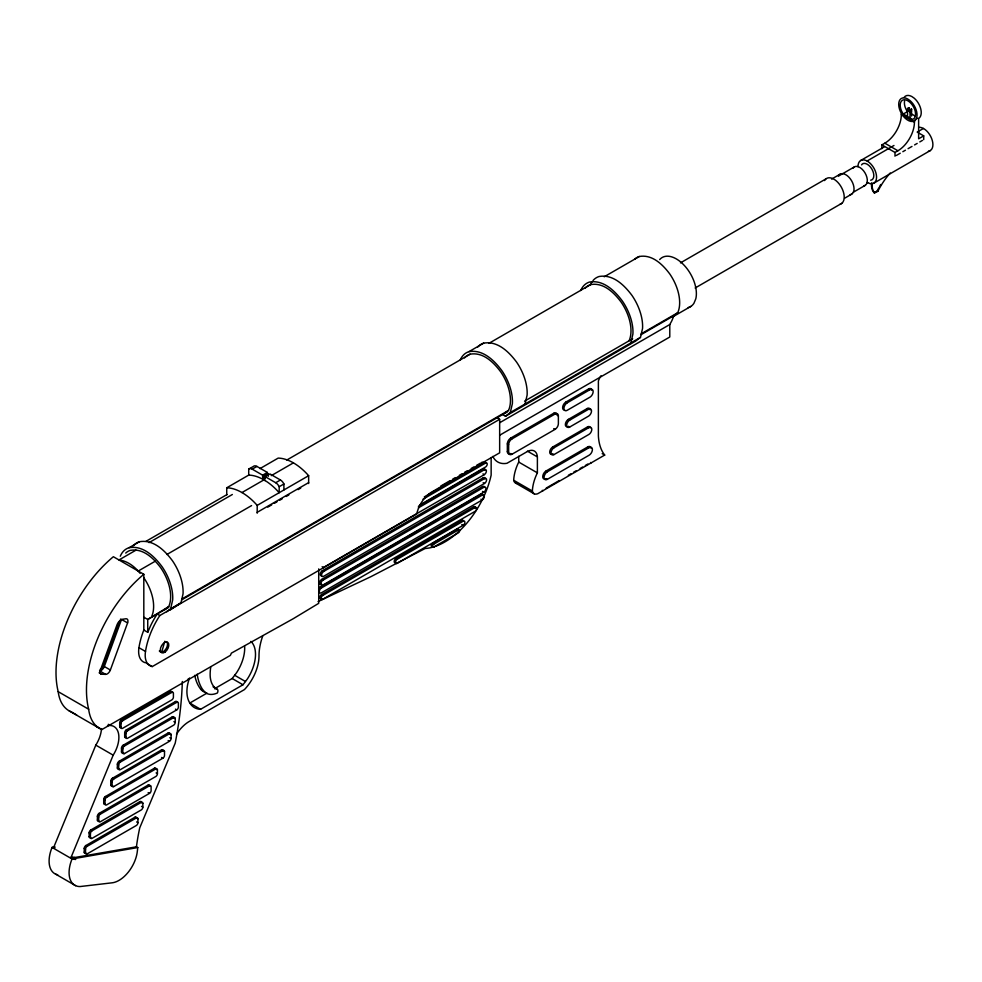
<?xml version="1.0" encoding="UTF-8"?>
<svg xmlns="http://www.w3.org/2000/svg" width="982" height="982" viewBox="0 0 982 982"><rect width="100%" height="100%" fill="white"/><g stroke="black" fill="none" stroke-linecap="round" stroke-linejoin="round"><path stroke-width="1.47" d="M182.345 681.496L182.161 686.344A333.18 192.362 -60 0 1 175.213 743.153L139.739 827.851A169.358 97.783 -60 0 0 136.449 846.803L137.762 847.552L137.333 851.259A26.109 15.074 -60 0 1 112.181 882.806L80.058 886.55A27.619 15.945 -60 0 1 72.042 858.968L71.895 858.869A2.001 1.583 -81.9 0 1 71.244 856.942L113.176 755.158A23.58 13.613 -60 0 0 118.564 733.763A23.58 13.613 -60 0 0 107.504 725.661M166.707 611.811L170.61 608.815L172.685 599.879A38.372 22.156 60 0 0 162.165 566.823C154.505 556.499 143.09 545.182 129.072 547.711A38.372 22.156 60 0 0 120.295 556.205M169.616 610.325L180.958 602.838L183.033 593.901A38.372 22.156 60 0 0 172.513 560.845C164.853 550.521 153.438 539.204 139.419 541.733L129.072 547.711M503.054 414.846L505.472 416.245L510.309 412.526L512.383 403.639A38.224 22.07 60 0 0 501.9 370.693C494.265 360.419 482.899 349.15 468.93 351.666A38.224 22.07 60 0 0 460.19 360.124M525.051 404.019L527.113 395.132A38.224 22.07 60 0 0 516.642 362.186C509.007 351.912 497.628 340.631 483.66 343.148L468.93 351.666M630.837 342.939L632.911 334.052A38.224 22.07 60 0 0 622.428 301.106C614.793 290.832 603.427 279.551 589.458 282.067A38.224 22.07 60 0 0 580.73 290.537M505.472 416.245L635.636 341.098L640.473 337.378L642.547 328.491A38.224 22.07 60 0 0 632.064 295.545C624.429 285.271 613.063 273.99 599.094 276.507A38.224 22.07 60 0 0 593.067 280.484M161.686 652.183L164.816 641.234M119.976 620.82L103.257 666.471A3.253 1.878 -60 0 1 100.152 669.356M105.651 674.376L99.587 670.878A4.922 2.848 -60 0 0 104.301 666.508L121.535 619.433L127.586 622.932L110.365 670.006A4.922 2.848 -60 0 1 105.651 674.376L101.539 674.204L99.121 672.805M76.682 714.982L71.441 711.962A54.329 31.363 -60 0 1 58.196 691.659A103.589 59.804 -60 0 1 113.36 556.72L143.814 574.298L143.814 630.039L142.881 632.531A58.687 33.879 -60 0 0 138.941 647.678A22.795 13.159 -60 0 0 145.704 662.801M143.814 630.039L147.742 632.31L150.627 625.669A58.687 33.879 -60 0 1 155.426 616.831L157.218 613.995L159.833 615.505L499.654 419.314L499.654 452.825L432.117 491.822A22.058 12.741 -60 0 0 416.773 513.868L152.259 666.582L147.018 663.562M101.49 728.607A23.58 13.613 -60 0 1 95.806 745.129L53.887 846.926A2.001 1.583 -81.9 0 1 52.206 847.503L52.058 847.429A27.619 15.945 -60 0 0 57.717 874.802M499.752 422.69L669.785 324.526L671.7 321.028A74.742 43.147 60 0 0 673.713 315.799L677.715 312.73A35.413 20.45 60 0 0 669.896 274.125C662.813 264.6 652.293 254.166 639.343 256.498L604.212 276.777M244.641 646.365A31.559 18.228 -60 0 1 236.625 672.658L232.182 678.525L214.96 688.492M250.938 641.406A31.559 18.228 -60 0 1 247.427 678.893L242.996 684.773L200.586 709.299L189.784 703.063L207.006 693.096M125.721 553.062A35.413 20.45 60 0 1 130.348 550.362C143.286 548.03 153.818 558.476 160.888 568.001A35.413 20.45 60 0 1 168.708 606.606L147.742 619.458L147.742 632.31M164.78 609.626L168.708 606.606M504.576 413.447L508.504 410.427A35.413 20.45 60 0 0 500.685 371.822C493.615 362.297 483.083 351.851 470.145 354.183L286.818 460.03M226.732 494.732L226.732 487.796L248.716 475.104L248.716 469.138L253.442 466.401A6.187 3.572 60 0 1 256.928 466.425L267.362 472.452L267.472 474.785M248.716 469.138A6.187 3.572 60 0 1 252.202 469.151L256.928 466.425M259.96 468.623L278.176 458.103A49.444 28.552 60 0 1 308.643 475.693L308.643 483.537M146.011 541.315L227.038 494.535M488.852 343.381L590.673 284.596C603.611 282.264 614.143 292.71 621.213 302.223A35.413 20.45 60 0 1 629.045 340.84M252.202 469.151L262.636 475.178L267.362 472.452M264.281 475.374L264.931 478.246L264.281 475.374L267.693 473.398L268.356 476.27M136.007 550.129L118.982 559.961C127.451 560.857 134.89 566.749 140.07 573.304M149.006 542.629L232.353 494.498M283.908 489.969L283.908 483.991A6.187 3.572 60 0 0 280.422 479.989L269.989 473.962L265.263 476.687L265.115 478.946L262.832 477.669L268.356 473.778M241.965 492.559L263.949 479.867L266.576 481.499A49.444 28.552 60 0 1 279.183 492.694L279.183 486.716A6.187 3.572 60 0 0 275.697 482.727L265.263 476.687M271.278 475.644L293.409 462.866M907.54 115.434L907.54 108.572L909.05 107.701L909.222 110.082A1.804 1.043 60 0 1 911.431 111.359L911.431 109.076L911.603 116.036M907.54 108.572L909.222 107.799M907.712 108.671L907.712 110.954L909.222 110.082M910.093 116.907L909.921 109.947L911.431 109.076M903.28 114.022L912.487 119.35L913.469 118.994A10.876 6.273 60 0 0 909.651 102.054L907.65 100.667A10.876 6.273 60 0 0 900.69 102.361A10.876 6.273 60 0 0 902.605 113.077L903.28 114.022L907.466 111.604L906.791 110.659A10.876 6.273 60 0 1 904.594 100.876M911.603 109.174L909.921 109.947M911.431 111.359L909.921 112.23A1.804 1.043 60 0 0 907.712 110.954M275.697 482.727L280.422 479.989M279.183 486.716L283.908 483.991M138.192 571.058L155.23 561.225M166.903 554.486L251.576 505.595M226.732 487.796A49.444 28.552 60 0 1 257.198 505.386L308.643 475.693M881.897 148.663L881.897 144.882L884.819 143.2A23.347 13.478 -60 0 0 901.329 114.599A2.971 1.706 -60 0 1 901.942 112.537M680.477 262.869L825.899 178.92M860.6 160.545L884.181 146.932M831.582 179.105L839.978 174.256M838.444 176.122L854.291 166.965M257.198 512.322L308.643 482.628M867.094 160.999L893.964 145.483M923.436 128.47L917.163 132.079L923.718 135.872L923.718 139.653M267.755 507.142L271.707 504.858M274.346 503.336L276.985 501.814M279.625 500.292L282.264 498.758M286.216 496.475L288.855 494.953M298.086 489.625L300.725 488.103M881.897 144.882L895.007 152.443L897.916 150.762A23.347 13.478 -60 0 0 914.426 122.161A2.971 1.706 -60 0 1 915.482 119.46M923.718 135.872L918.624 138.806L918.624 119.743A2.971 1.706 -60 0 0 918.01 118.392M896.308 155.475L900.224 153.217M902.839 151.707L905.441 150.197M908.055 148.687L911.971 146.428M914.586 144.919L917.188 143.421M919.803 141.911L922.417 140.401M853.333 192.226L865.228 185.352M844.569 198.254L851.762 194.092M873.992 183.082L930.322 150.553M695.146 287.996L841.881 203.286M871.562 182.898A19.652 11.342 -60 0 0 874.176 192.754L877.147 191.036A50.696 29.276 -60 0 1 878.902 187.734M874.176 192.754L877.81 191.416A50.696 29.276 -60 0 1 890.22 173.004M181.719 599.094L508.504 410.427M524.56 401.147L632.654 338.753M641.271 333.77L677.715 312.73M168.659 607.392L147.742 619.458L143.814 617.199M181.756 599.83L507.228 411.924M641.234 334.555L673.787 315.762M672.793 316.83L690.812 306.433M510.309 412.526L640.473 337.378M170.61 608.815L180.958 602.838M499.728 435.198L669.785 337.01L669.785 324.526M564.625 409.997A4.591 2.651 -60 0 1 562.686 406.929A4.591 2.651 -60 0 1 565.865 402.08L588.599 388.958A4.591 2.651 -60 0 1 591.409 389.203M567.179 402.829L589.912 389.707A4.591 2.651 -60 0 1 593.153 391.585A4.591 2.651 -60 0 1 589.912 397.194L567.179 410.316A4.591 2.651 -60 0 1 563.938 408.451A4.591 2.651 -60 0 1 567.179 402.829L565.865 402.08M509.805 453.856A4.701 2.713 -60 0 1 507.338 451.573L507.338 443.901A4.701 2.713 -60 0 1 510.665 438.132L553.738 413.275A4.701 2.713 -60 0 1 556.806 413.864M511.978 454.249A4.701 2.713 -60 0 1 508.651 452.334L508.651 444.65A4.701 2.713 -60 0 1 511.978 438.893L555.051 414.023A4.701 2.713 -60 0 1 558.377 415.951L558.377 423.623A4.701 2.713 -60 0 1 555.051 429.38L511.978 454.249L510.665 453.488M440.771 486.041L450.038 480.689M452.69 479.155L455.341 477.633M459.318 475.337L461.957 473.803M464.609 472.281L467.26 470.746M471.225 468.451L473.876 466.929M476.528 465.394L480.505 463.099M424.298 496.941L484.2 462.35A2.406 1.387 -60 0 1 485.894 463.087M423.009 499.2L485.513 463.111A2.406 1.387 -60 0 1 487.219 464.093A2.406 1.387 -60 0 1 485.513 467.039L420.394 504.638A2.406 1.387 -60 0 1 419.744 504.858M567.203 426.704A4.21 2.43 -60 0 1 565.423 423.88A4.21 2.43 -60 0 1 568.345 419.412L587.211 408.524A4.21 2.43 -60 0 1 590.17 409.813M418.393 506.344L482.984 469.052A2.971 1.706 -60 0 1 485.059 469.948M569.658 427.06A4.21 2.43 -60 0 1 566.675 425.341A4.21 2.43 -60 0 1 569.658 420.173L588.525 409.285A4.21 2.43 -60 0 1 591.508 411.004A4.21 2.43 -60 0 1 588.525 416.159L569.658 427.06L568.345 426.298M418.381 507.854L484.298 469.801A2.971 1.706 -60 0 1 486.385 471.016A2.971 1.706 -60 0 1 484.298 474.65L323.471 567.498A2.971 1.706 -60 0 1 322.673 567.78M321.544 575.82A2.971 1.706 -60 0 1 320.292 573.844A2.971 1.706 -60 0 1 322.342 570.702L483.169 477.853A2.971 1.706 -60 0 1 485.243 478.762M323.655 571.463L484.482 478.615A2.971 1.706 -60 0 1 486.581 479.817A2.971 1.706 -60 0 1 484.482 483.451L323.655 576.299A2.971 1.706 -60 0 1 321.556 575.096A2.971 1.706 -60 0 1 323.655 571.463L322.342 570.702M321.679 584.253A2.971 1.706 -60 0 1 319.58 583.05A2.971 1.706 -60 0 1 321.679 579.417L482.506 486.569A2.971 1.706 -60 0 1 484.58 487.465M551.909 454.163A4.173 2.406 -60 0 1 549.748 451.671A4.173 2.406 -60 0 1 552.682 447.031L587.531 426.912A4.173 2.406 -60 0 1 590.378 427.784M322.992 580.166L483.819 487.317A2.971 1.706 -60 0 1 485.906 488.533A2.971 1.706 -60 0 1 483.819 492.166L322.992 585.014A2.971 1.706 -60 0 1 320.893 583.799A2.971 1.706 -60 0 1 322.992 580.166L321.679 579.417M553.983 454.592A4.173 2.406 -60 0 1 551.037 452.886A4.173 2.406 -60 0 1 553.983 447.78L588.832 427.661A4.173 2.406 -60 0 1 591.79 429.367A4.173 2.406 -60 0 1 588.832 434.474L553.983 454.592L552.682 453.831M318.622 588.77A2.971 1.706 -60 0 1 320.107 587.199L480.935 494.351L482.248 495.112A2.971 1.706 -60 0 1 484.335 496.315A2.971 1.706 -60 0 1 482.248 499.948L321.421 592.797A2.971 1.706 -60 0 1 319.322 591.594A2.971 1.706 -60 0 1 321.421 587.96L482.248 495.112M321.495 594.662L473.668 506.798L474.981 507.559A2.357 1.363 -60 0 1 476.651 508.516A2.357 1.363 -60 0 1 474.981 511.413L322.796 599.265L321.495 598.517A2.357 1.363 -60 0 1 319.813 597.547A2.357 1.363 -60 0 1 321.495 594.662L322.796 595.411L474.981 507.559M545.599 478.799A4.628 2.676 -60 0 1 542.751 476.442A4.628 2.676 -60 0 1 546.029 471.016L587.813 446.884A4.628 2.676 -60 0 1 591.066 448.308M395.967 562.563A2.504 1.448 -60 0 1 394.199 561.544A2.504 1.448 -60 0 1 395.967 558.488L461.798 520.472A2.504 1.448 -60 0 1 463.504 521M547.33 479.339A4.628 2.676 -60 0 1 544.053 477.448A4.628 2.676 -60 0 1 547.33 471.777L589.126 447.645A4.628 2.676 -60 0 1 592.404 449.535A4.628 2.676 -60 0 1 589.126 455.206L547.33 479.339L546.029 478.578M96.666 726.52L101.907 729.552L230.365 655.387L231.408 653.128L293.152 618.77L318.72 603.329L318.72 568.897M397.268 559.237L463.111 521.233A2.504 1.448 -60 0 1 464.879 522.252A2.504 1.448 -60 0 1 463.111 525.309L397.268 563.324A2.504 1.448 -60 0 1 395.5 562.305A2.504 1.448 -60 0 1 397.268 559.237L395.967 558.488M121.326 719.978L170.463 691.61L171.776 692.371A2.32 1.338 -60 0 1 173.409 693.317L173.409 697.097A2.32 1.338 -60 0 1 171.776 699.933L122.64 728.3A2.32 1.338 -60 0 1 121.007 727.355L119.694 726.594L119.694 722.813A2.32 1.338 -60 0 1 121.326 719.978L122.64 720.739L171.776 692.371M432.411 543.427L457.047 529.212L458.361 529.973A1.755 1.019 -60 0 1 459.601 530.685A1.755 1.019 -60 0 1 458.361 532.845L433.725 547.06L432.411 546.311A1.755 1.019 -60 0 1 431.172 545.587A1.755 1.019 -60 0 1 432.411 543.427L433.725 544.188L458.361 529.973M126.31 729.921L175.447 701.553L176.76 702.314A2.32 1.338 -60 0 1 178.393 703.259L178.393 707.04A2.32 1.338 -60 0 1 176.76 709.876L127.623 738.243A2.32 1.338 -60 0 1 125.991 737.298L124.677 736.537L124.677 732.756A2.32 1.338 -60 0 1 126.31 729.921L127.623 730.682L176.76 702.314M546.201 488.079L559.237 480.554M568.369 475.276L570.972 473.778M573.586 472.268L576.188 470.759M580.104 468.5L582.707 467.002M585.321 465.493L587.923 463.983M601.009 375.738A15.147 8.752 -60 0 0 598.382 380.955L598.382 435.861A59.116 34.125 -60 0 0 604.691 455.071L539.572 492.657A8.948 5.168 -60 0 1 532.367 491.037L513.696 480.259A32.566 18.805 -60 0 1 518.729 462.08L518.729 456.286M172.267 716.885L173.581 717.646A2.32 1.338 -60 0 1 175.213 718.591L175.213 722.371A2.32 1.338 -60 0 1 173.581 725.207L124.444 753.575L123.143 752.813A2.32 1.338 -60 0 1 121.498 751.868L121.498 748.088A2.32 1.338 -60 0 1 123.143 745.252L172.267 716.885A2.32 1.338 -60 0 1 173.851 717.376M124.444 753.575A2.32 1.338 -60 0 1 122.811 752.629L122.811 748.849A2.32 1.338 -60 0 1 124.444 746.001L173.581 717.646M119.006 761.357L168.131 732.989L169.444 733.738A2.32 1.338 -60 0 1 171.077 734.683L171.077 738.464A2.32 1.338 -60 0 1 169.444 741.312L120.307 769.667A2.32 1.338 -60 0 1 118.675 768.722L117.361 767.973L117.361 764.192A2.32 1.338 -60 0 1 119.006 761.357L120.307 762.106L169.444 733.738M112.427 778.26L161.564 749.892L162.865 750.641A2.32 1.338 -60 0 1 164.51 751.586L164.51 755.379A2.32 1.338 -60 0 1 162.865 758.214L113.74 786.57L112.427 785.821A2.32 1.338 -60 0 1 110.794 784.876L110.794 781.095A2.32 1.338 -60 0 1 112.427 778.26L113.74 779.008L162.865 750.641M105.344 796.562L154.481 768.194L155.794 768.943A2.32 1.338 -60 0 1 157.427 769.888L157.427 773.669A2.32 1.338 -60 0 1 155.794 776.517L106.657 804.872A2.32 1.338 -60 0 1 105.025 803.927L103.711 803.178L103.711 799.397A2.32 1.338 -60 0 1 105.344 796.562L106.657 797.31L155.794 768.943M99.022 813.427L148.159 785.06L149.473 785.821A2.32 1.338 -60 0 1 151.105 786.766L151.105 790.547A2.32 1.338 -60 0 1 149.473 793.382L100.336 821.75A2.32 1.338 -60 0 1 98.703 820.805L97.39 820.044L97.39 816.263A2.32 1.338 -60 0 1 99.022 813.427L100.336 814.176L149.473 785.821M90.761 830.023L139.898 801.656L141.199 802.417A2.32 1.338 -60 0 1 142.844 803.362L142.844 807.143A2.32 1.338 -60 0 1 141.199 809.978L92.075 838.346A2.32 1.338 -60 0 1 90.43 837.401L89.129 836.639L89.129 832.859A2.32 1.338 -60 0 1 90.761 830.023L92.075 830.772L141.199 802.417M85.851 845.563L134.988 817.196L136.302 817.957A2.32 1.338 -60 0 1 137.934 818.902L137.934 822.683A2.32 1.338 -60 0 1 136.302 825.518L87.165 853.886A2.32 1.338 -60 0 1 85.532 852.941L84.219 852.18L84.219 848.399A2.32 1.338 -60 0 1 85.851 845.563L87.165 846.324L136.302 817.957M318.045 601.61L370.914 576.667L425.231 548.472A68.188 39.366 -60 0 0 491.147 475.141L491.147 457.526M55.041 846.914L52.058 847.429L72.042 858.968L137.762 847.552M70.729 858.207L136.449 846.803M52.206 847.503L54.808 847.871M71.244 856.942L74.914 857.47M71.895 858.869L75.712 859.496M263.949 479.867L261.322 478.467A49.444 28.552 60 0 0 248.716 475.104M911.419 113.887L915.359 116.171M901.329 114.599L914.426 122.161M884.819 143.2L897.916 150.762M867.781 182.75L867.094 182.345L869.892 183.585A13.11 7.574 60 0 0 876.386 174.98A13.11 7.574 60 0 0 866.284 160.594A13.11 7.574 60 0 0 858.023 166.695M877.147 191.036L877.81 191.416M588.599 388.958L589.912 389.707M587.211 408.524L588.525 409.285M587.531 426.912L588.832 427.661M568.345 419.412L569.658 420.173M553.738 413.275L555.051 414.023M557.064 415.19L558.377 415.951M602.199 453.635L604.691 455.071M587.813 446.884L589.126 447.645M553.738 428.631L555.051 429.38M590.538 462.485L591.189 462.866M552.682 447.031L553.983 447.78M497.039 417.804L499.654 419.314M510.665 438.132L511.978 438.893M527.432 451.168L537.387 456.912L537.387 472.858A32.566 18.805 -60 0 0 532.367 491.037M507.338 443.901L508.651 444.65M546.029 471.016L547.33 471.777M507.338 451.573L508.651 452.334M518.729 462.08L537.387 472.858M542.285 490.337L542.948 490.718M484.2 462.35L485.513 463.111M515.66 483.107L534.331 493.897M482.984 469.052L484.298 469.801M482.984 473.889L484.298 474.65M483.169 477.853L484.482 478.615M483.169 482.69L484.482 483.451M482.506 486.569L483.819 487.317M482.506 491.405L483.819 492.166M480.935 499.2L482.248 499.948M461.798 520.472L463.111 521.233M461.798 524.56L463.111 525.309M262.82 479.265L265.079 480.579M322.157 566.737L323.471 567.498M320.107 587.199L321.421 587.96M234.649 675.26L245.451 681.508M232.182 678.525L242.996 684.773M213.094 686.835A31.584 18.241 -60 0 0 214.199 687.486L217.145 689.192A3.56 2.05 -60 0 1 217.378 692.997A26.502 15.307 -60 0 1 203.642 690.886L200.696 689.18A63.953 36.923 -60 0 1 194.731 675.309M138.941 647.678L145.496 651.459A22.795 13.159 -60 0 0 152.259 666.582M104.301 666.508L110.365 670.006M175.447 709.127L176.76 709.876M173.912 717.83L175.213 718.591M173.912 721.61L175.213 722.371M171.077 734.683L169.776 733.935A2.32 1.338 -60 0 0 168.131 732.989M169.776 737.715L171.077 738.464M168.131 740.551L169.444 741.312M119.694 722.813L121.007 723.574L121.007 727.355M164.51 751.586L163.196 750.837A2.32 1.338 -60 0 0 161.564 749.892M58.196 691.659L88.662 709.237A54.329 31.363 -60 0 0 101.907 729.552M124.677 732.756L125.991 733.517L125.991 737.298M161.564 757.453L162.865 758.214M69.145 710.845L99.599 728.435M123.143 745.252L124.444 746.001M121.498 748.088L122.811 748.849M157.427 769.888L156.113 769.139A2.32 1.338 -60 0 0 154.481 768.194M121.498 751.868L122.811 752.629M156.113 772.92L157.427 773.669M95.806 745.129L113.176 755.158M117.361 764.192L118.675 764.941L118.675 768.722M148.159 792.621L149.473 793.382M110.794 781.095L112.095 781.844L112.095 785.625A2.32 1.338 -60 0 0 113.74 786.57M110.794 784.876L112.095 785.625M142.844 803.362L141.531 802.601A2.32 1.338 -60 0 0 139.898 801.656M141.531 806.382L142.844 807.143M137.934 818.902L136.621 818.141A2.32 1.338 -60 0 0 134.988 817.196M103.711 799.397L105.025 800.146L105.025 803.927M136.621 821.922L137.934 822.683M97.39 816.263L98.703 817.024L98.703 820.805M89.129 832.859L90.43 833.62L90.43 837.401M84.219 848.399L85.532 849.16L85.532 852.941M55.569 874.103L75.553 885.641M143.814 577.784L143.863 577.833A35.413 20.45 60 0 1 151.682 616.438M909.05 107.701L909.05 110.45M895.007 152.443L895.007 156.224M262.636 475.178L262.636 477.105M257.198 505.386L257.198 513.23M214.199 687.486A3.56 2.05 -60 0 1 214.972 688.959M217.145 689.192A31.584 18.241 -60 0 1 210.148 673.738A50.831 29.35 -60 0 1 210.749 666.888M200.586 709.299A36.58 21.125 -60 0 1 187.452 696.974A31.854 18.388 -60 0 1 189.526 677.961M203.642 690.886A63.953 36.923 -60 0 1 197.222 674.192M205.422 692.371A26.502 15.307 -60 0 1 200.696 689.18M176.502 734.217A28.061 16.203 -60 0 1 189.882 721.083L244.457 689.573A33.351 19.259 -60 0 0 259.002 655.915A46.878 27.066 -60 0 1 262.783 635.833M88.662 709.237A103.589 59.804 -60 0 1 143.814 574.298M188.139 678.943A9.538 5.499 60 0 1 188.888 679.323M108.278 724.348A9.538 5.499 60 0 1 109.763 725.011M516.974 483.414A8.948 5.168 -60 0 1 513.696 480.259M537.387 456.912A14.755 8.519 -60 0 0 526.99 451.732L507.007 463.271A33.437 19.309 -60 0 1 492.829 456.421M127.586 622.932A4.468 2.578 -60 0 0 125.905 618.77L122.504 619.274A6.371 3.683 -60 0 0 116.968 624.896L100.348 670.313A4.149 2.394 -60 0 0 101.539 674.204M120.602 619.028A2.799 1.62 -60 0 1 120.491 619.397M145.496 651.459A58.687 33.879 -60 0 1 151.866 630.198L153.253 627.179A58.687 33.879 -60 0 1 159.833 615.505M464.56 357.865A35.413 20.45 60 0 1 470.145 354.183M585.1 288.278A35.413 20.45 60 0 1 590.673 284.596M133.38 545.722A38.372 22.156 60 0 1 139.419 541.733M170.463 691.61A2.32 1.338 -60 0 1 172.095 692.556M121.326 727.539A2.32 1.338 -60 0 1 119.694 726.594M175.447 701.553A2.32 1.338 -60 0 1 177.079 702.498M126.101 737.592A2.32 1.338 -60 0 1 124.677 736.537M119.006 768.918A2.32 1.338 -60 0 1 117.361 767.973M105.344 804.123A2.32 1.338 -60 0 1 103.711 803.178M148.159 785.06A2.32 1.338 -60 0 1 149.792 786.005M98.605 821.173A2.32 1.338 -60 0 1 97.39 820.044M90.761 837.585A2.32 1.338 -60 0 1 89.129 836.639M85.851 853.125A2.32 1.338 -60 0 1 84.219 852.18M121.007 723.574A2.32 1.338 -60 0 1 122.64 720.739M125.991 733.517A2.32 1.338 -60 0 1 127.623 730.682M118.675 764.941A2.32 1.338 -60 0 1 120.307 762.106M112.095 781.844A2.32 1.338 -60 0 1 113.74 779.008M105.025 800.146A2.32 1.338 -60 0 1 106.657 797.31M98.703 817.024A2.32 1.338 -60 0 1 100.336 814.176M90.43 833.62A2.32 1.338 -60 0 1 92.075 830.772M85.532 849.16A2.32 1.338 -60 0 1 87.165 846.324M591.594 389.535A4.591 2.651 -60 0 1 591.815 390.357M634.716 259.187A35.413 20.45 60 0 1 639.343 256.498M477.645 347.125A38.224 22.07 60 0 1 483.66 343.148M590.354 284.976A38.224 22.07 60 0 1 592.293 281.466M838.714 175.52A11.539 6.665 60 0 1 851.517 180.627A11.539 6.665 60 0 1 850.105 194.681M918.821 127.353A13.11 7.574 60 0 1 931.562 138.315A13.11 7.574 60 0 1 928.444 151.216M853.125 168.131A10.704 6.174 60 0 1 864.995 172.869A10.704 6.174 60 0 1 863.681 185.893M861.57 164.878A9.231 5.327 60 0 1 865.473 163.528L867.155 164.203A9.231 5.327 60 0 1 873.563 173.323A9.231 5.327 60 0 1 870.678 180.209M659.671 259.579A28.343 16.363 60 0 1 684.405 265.533A28.343 16.363 60 0 1 695.808 298.81L693.906 303.34A28.343 16.363 60 0 1 688.186 307.575M824.561 180.578A14.62 8.433 60 0 1 840.432 185.659A14.62 8.433 60 0 1 840.076 204.231M916.525 118.54A2.971 1.706 -60 0 1 917.065 118.306M904.005 97.562A12.975 7.488 60 0 1 911.799 96.506L914.181 98.163A12.975 7.488 60 0 1 918.747 118.368M480.935 494.351A2.971 1.706 -60 0 1 483.034 495.566M473.668 506.798A2.357 1.363 -60 0 1 475.276 508.295M457.047 529.212A1.755 1.019 -60 0 1 458.128 530.746M482.236 462.031A2.271 1.313 -60 0 1 481.831 462.338M322.796 599.265A2.357 1.363 -60 0 1 321.126 598.308A2.357 1.363 -60 0 1 322.796 595.411M433.725 547.06A1.755 1.019 -60 0 1 432.485 546.348A1.755 1.019 -60 0 1 433.725 544.188M166.584 641.725A6.027 3.474 -60 0 1 166.314 648.353A6.027 3.474 -60 0 1 160.717 652.122M159.919 651.692A6.027 3.474 -60 0 1 159.342 650.919M879.516 186.641A50.696 29.276 -60 0 1 880.793 184.493M874.839 193.135A19.652 11.342 -60 0 1 872.225 183.278M914.549 120.786L912.695 121.461A12.975 7.488 60 0 1 903.526 116.477L901.586 113.74A12.975 7.488 60 0 1 899.303 100.95A12.975 7.488 60 0 1 907.614 98.924L909.995 100.581A12.975 7.488 60 0 1 914.549 120.786M165.185 651.962A6.027 3.474 -60 0 0 167.897 642.486A6.027 3.474 -60 0 0 160.594 647.948A6.027 3.474 -60 0 0 165.185 651.962"/></g></svg>
